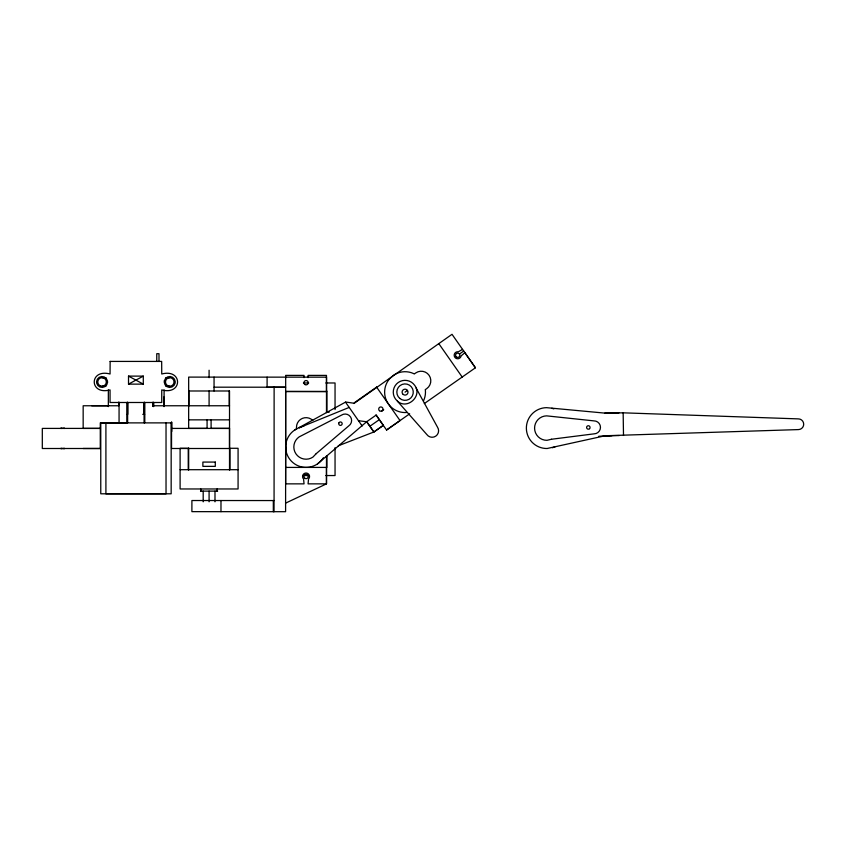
<?xml version="1.0" encoding="UTF-8"?>
<svg xmlns="http://www.w3.org/2000/svg" width="846" height="846" viewBox="0 0 846 846"><rect width="100%" height="100%" fill="white"/><g stroke="black" fill="none" stroke-linecap="round" stroke-linejoin="round"><path stroke-width="1.27" d="M108.341 406.619L108.341 389.921M118.778 402.093L118.778 405.763L83.162 405.763L83.162 428.414L100.293 428.404L42.311 428.414L42.311 448.507L100.283 448.496L100.283 422.884L127.238 422.894L127.207 402.336M127.207 422.884L127.238 402.474M127.735 402.474L127.735 414.329L127.196 414.329M144.084 414.329L144.084 402.474M144.581 402.474L144.581 422.894L144.613 402.336M153.242 406.429L153.242 402.474M153.56 406.418L153.56 402.474M171.537 422.017L171.537 448.496L229.52 448.507L229.52 428.414L211.098 428.383L211.098 419.849M207.08 419.849L207.08 428.383L188.658 428.414L188.669 377.105L326.524 377.168L326.524 391.529L285.631 391.529L285.631 483.859L304.042 483.859L303.577 479.016A3.511 3.511 0 0 1 303.577 474.056A3.511 3.511 0 0 1 308.536 474.056A3.511 3.511 0 0 1 308.536 479.016L308.071 483.859L326.482 483.859L326.493 467.415L285.631 467.415M209.089 377.707L209.089 370.231M214.049 390.989L214.059 377.115M220.975 511.671L220.986 500.536M267.103 377.136L267.093 387.204L285.662 387.214L273.427 387.204M285.684 377.157L285.599 511.693L191.894 511.65L191.905 500.525L274.072 500.557L274.125 387.214L214.049 387.182M366.667 421.742L373.9 431.978L383.344 425.358L376.163 415.079L366.667 421.742L317.514 463.894M438.767 343.582L462.191 377.052M376.597 387.119L353.67 403.193L345.697 402.03L294.598 430.075M369.882 426.257L379.325 419.648M338.284 445.8L373.9 431.978L383.344 425.358M376.005 414.921L386.569 430.022L400.042 420.578L376.597 387.108M462.55 349.409L458.31 351.799A3.511 3.511 0 0 0 454.239 354.654A3.511 3.511 0 0 0 457.094 358.715A3.511 3.511 0 0 0 461.155 355.87L464.856 352.708M405.054 392.121L407.465 390.429M459.463 354.03L463.703 351.058M381.567 411.304L383.724 409.781M386.559 430.011L409.675 413.821M424.332 403.553L475.42 367.788L465.004 352.867M358.493 420.716L366.667 421.742M128.518 384.126L143.291 376.11L143.291 384.126L128.518 384.126L128.518 376.11L143.291 376.11M285.588 503.127L326.493 483.859L326.482 455.825M301.419 427.093A20.431 20.431 0 0 0 299.368 427.685L304.222 425.697M299.368 427.685L349.187 407.423M605.165 435.753L798.434 429.588A5.351 5.351 0 0 0 803.7 424.163A5.351 5.351 0 0 0 798.264 418.886L623.153 412.827L604.816 413.112L546.484 407.666A20.431 20.431 0 0 0 526.371 428.393A20.431 20.431 0 0 0 547.108 448.507L605.165 435.753L619.23 435.563M607.692 413.292L618.881 412.911M598.778 436.272L611.954 435.669M604.816 413.112L611.616 413.017M62.181 428.383C57.486 428.425 66.157 428.309 64.328 428.414M62.181 448.507C57.581 448.496 66.104 448.507 64.328 448.507M102.049 377.676L105.962 377.676M165.848 377.676L169.75 377.676M303.418 382.974L308.695 382.974M325.826 382.974L335.048 382.974L335.048 409.591M102.049 386.241L105.962 386.241M165.848 386.241L169.75 386.241M188.658 390.989L229.52 390.989L229.52 470.006M153.041 405.763L229.52 405.763M91.728 405.752L108.679 405.752M329.231 412.129L326.905 412.129L326.905 391.106M142.763 414.329L144.634 414.329M188.658 419.849L229.52 419.849M171.537 422.884L100.769 422.884L100.769 493.8L171.167 493.8L171.167 422.884M171.548 428.414L229.52 428.414M63.291 428.372L64.772 428.414M83.162 448.496L100.293 448.496M63.291 448.507L64.772 448.507M180.103 469.699L238.075 469.699M303.418 475.547L308.695 475.547M325.826 475.547L335.048 475.547L335.048 447.661M200.523 491.114L217.655 491.114M285.652 391.455L326.503 391.529M60.595 428.383L61.219 428.383M60.701 448.507L61.219 448.507M128.518 376.11L143.291 384.126M397.461 401.163C407.254 410.151 422.82 395.896 414.709 385.364A11.802 11.802 0 0 0 398.286 382.466A11.802 11.802 0 0 0 395.389 398.889L426.807 434.506A6.482 6.482 0 0 0 435.838 436.092A6.482 6.482 0 0 0 437.435 427.061L416.137 388.092M475.42 367.788L452.018 334.307L353.956 403.5M366.508 421.435L373.9 431.978M345.506 402.157L362.173 425.972L361.443 424.914M285.631 446.984L286.329 452.272M623.153 412.827L623.502 435.479M326.905 455.592L326.905 467.415M326.482 412.658L326.482 375.391L308.071 375.391L308.071 377.633M304.042 377.633L304.042 375.391L285.631 375.391L285.631 377.876M229.943 469.699L229.943 448.285L238.075 448.285L238.075 488.967L180.103 488.967L180.103 448.285L188.235 448.285L188.235 469.699M229.203 390.989L229.203 405.763M217.094 488.967L217.094 491.114M214.99 491.114L214.99 501.815M209.089 390.989L209.089 405.763M209.089 491.114L209.089 501.815M203.188 491.114L203.188 501.815M200.809 488.967L200.809 491.114M188.975 390.989L188.975 405.763M188.658 447.915L188.658 470.006M171.759 422.239L171.759 431.46M166.028 422.884L166.028 493.8L105.909 493.8L105.909 422.884M164.092 389.921L164.092 406.619M164.008 397.197L164.008 405.763M163.775 397.208L163.775 406.429M158.995 361.39L158.995 353.702L156.764 353.702L156.764 361.39M153.56 402.77L153.56 406.619M153.041 402.093L153.041 406.429M144.18 402.336L144.18 422.894M127.63 402.336L127.63 422.894M119.064 402.336L119.064 422.894M423.56 400.761A20.431 20.431 0 0 0 425.401 390.344L425.252 389.668L426.733 388.631A9.57 9.57 0 0 0 429.081 375.296A9.57 9.57 0 0 0 415.746 372.949L414.265 373.985L413.683 373.615A20.431 20.431 0 0 0 393.337 375.391L389.403 378.997A20.431 20.431 0 0 0 406.831 412.478M312.819 420.462A9.57 9.57 0 0 0 296.481 427.23L296.481 429.028L295.846 429.303A20.431 20.431 0 0 0 291.384 461.186A20.431 20.431 0 0 0 323.415 457.76M555.388 446.614A20.431 20.431 0 0 1 552.385 447.735M551.782 408.28A20.431 20.431 0 0 1 553.823 408.904M273.332 500.557L273.321 511.693L274.041 511.693L274.051 500.557L273.332 500.557M110.139 361.422L110.054 373.995C88.957 368.433 89.01 395.494 110.054 389.921L110.054 402.495L161.745 402.495L161.745 389.921C182.789 395.494 182.842 368.433 161.745 373.995L161.671 361.422L110.139 361.422M164.357 380.859L164.261 382.297A5.51 5.51 0 0 0 175.154 383.058L175.249 381.631A5.51 5.51 0 0 0 164.357 380.859M338.908 422.937L338.76 423.36A1.713 1.713 0 0 0 340.124 425.369A1.713 1.713 0 0 0 342.122 424.005A1.713 1.713 0 0 0 340.769 422.006L340.325 421.974A1.713 1.713 0 0 0 338.897 422.937M316.182 453.678L312.914 457.104A12.225 12.225 0 0 1 295.941 453.847A12.225 12.225 0 0 1 299.198 436.864L341.488 415.143A6.482 6.482 0 0 1 350.498 416.877A6.482 6.482 0 0 1 348.764 425.887L316.182 453.678M589.556 428.647L589.207 428.922A1.713 1.713 0 0 1 587.494 428.943L587.135 428.679A1.713 1.713 0 0 1 587.103 426.257A1.713 1.713 0 0 1 589.525 426.225A1.713 1.713 0 0 1 589.556 428.647M551.539 439.243L546.981 440.311A12.225 12.225 0 0 1 534.577 428.266A12.225 12.225 0 0 1 546.611 415.862L593.881 420.874A6.482 6.482 0 0 1 600.47 427.262A6.482 6.482 0 0 1 594.082 433.85L551.539 439.243M215.296 462.075L202.881 462.075L202.881 466.358L215.296 466.358L215.296 462.075M107.548 382.297L107.442 380.859A5.51 5.51 0 0 0 96.56 381.631L96.656 383.058A5.51 5.51 0 0 0 107.548 382.297M399.767 398.424A8.217 8.217 0 0 0 413.144 393.549A8.217 8.217 0 0 0 402.241 384.401A8.217 8.217 0 0 0 399.767 398.424M403.151 394.395A2.95 2.95 0 0 0 407.962 392.639A2.95 2.95 0 0 0 404.039 389.35A2.95 2.95 0 0 0 403.151 394.395M456.332 356.896A2.136 2.136 0 0 0 459.812 355.627A2.136 2.136 0 0 0 456.967 353.247A2.136 2.136 0 0 0 456.332 356.896M379.473 410.722A2.136 2.136 0 0 0 382.952 409.453A2.136 2.136 0 0 0 380.108 407.074A2.136 2.136 0 0 0 379.473 410.722M304.994 478.381A2.136 2.136 0 0 0 308.198 476.52A2.136 2.136 0 0 0 304.994 474.669A2.136 2.136 0 0 0 304.994 478.381M305.025 384.56A2.136 2.136 0 0 0 308.24 382.699A2.136 2.136 0 0 0 305.025 380.848A2.136 2.136 0 0 0 305.025 384.56M99.913 385.67A4.283 4.283 0 0 0 106.332 381.958A4.283 4.283 0 0 0 99.913 378.247A4.283 4.283 0 0 0 99.913 385.67M167.614 385.67A4.283 4.283 0 0 0 174.033 381.958A4.283 4.283 0 0 0 167.614 378.247A4.283 4.283 0 0 0 167.614 385.67"/></g></svg>
